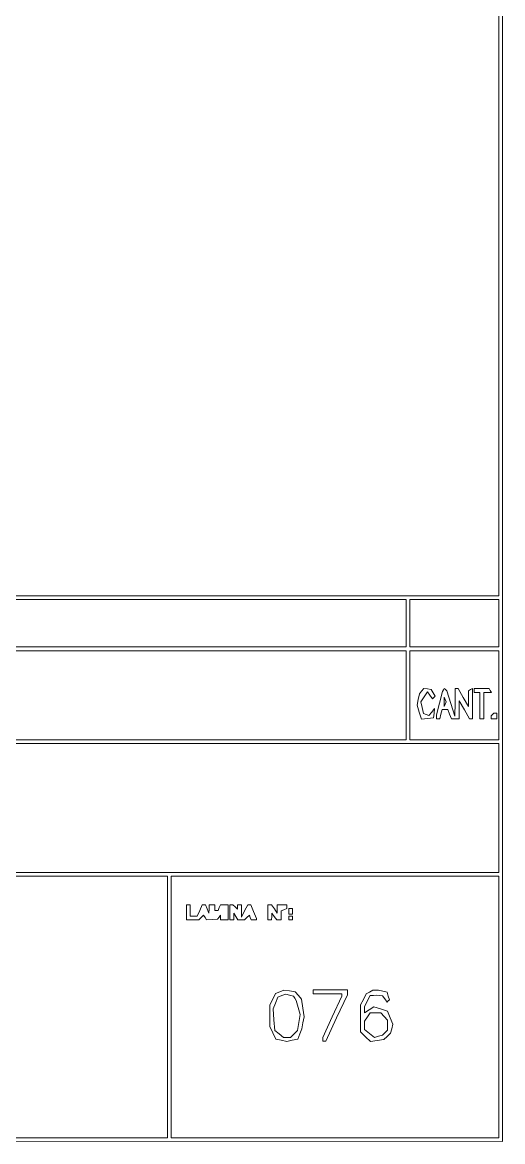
# Paper-space layout 'AN-20-DGE-076' of a CAD drawing. Header units: metres, sheet in millimetres. Extents: x 12 to 194, y 4 to 291.
# Drawn here: x 161.7 to 193.8, y 25.1 to 99.8 of the extents above; entities that cross this region are included whole.
import ezdxf

# ---------------------------------------------------------------- set-up
doc = ezdxf.new("R2010")
doc.units = ezdxf.units.M
doc.layers.add('DGE_CONTORNOS', color=7, linetype='Continuous', lineweight=0)
doc.layers.add('DGE_DATOS', color=7, linetype='Continuous', lineweight=0)

# ---------------------------------------------------------------- blocks, each defined once
blk = doc.blocks.new('LP_REF_DGE_MT_076')
at = {"layer": 'DGE_CONTORNOS'}
for points in [[(30.082, 270.091), (30.022, 269.933), (30.054, 147.569), (30.086, 25.205), (111.948, 25.174), (193.809, 25.142), (193.809, 147.696), (193.809, 270.249), (111.975, 270.249), (30.141, 270.249)], [(193.556, 165.782), (193.556, 61.567), (118.556, 61.567), (43.556, 61.567), (43.556, 165.782), (43.556, 269.996), (118.556, 269.996), (193.556, 269.996)], [(187.359, 59.733), (187.359, 58.152), (124.753, 58.152), (62.148, 58.152), (62.148, 59.733), (62.148, 61.314), (124.753, 61.314), (187.359, 61.314)], [(193.556, 59.733), (193.556, 58.152), (190.584, 58.152), (187.612, 58.152), (187.612, 59.733), (187.612, 61.314), (190.584, 61.314), (193.556, 61.314)], [(187.359, 54.927), (187.359, 51.955), (124.753, 51.955), (62.148, 51.955), (62.148, 54.927), (62.148, 57.899), (124.753, 57.899), (187.359, 57.899)], [(193.556, 54.927), (193.556, 51.955), (190.584, 51.955), (187.612, 51.955), (187.612, 54.927), (187.612, 57.899), (190.584, 57.899), (193.556, 57.899)], [(188.392, 55.205), (188.246, 55.029), (188.168, 54.642), (188.091, 54.254), (188.243, 53.793), (188.395, 53.332), (188.794, 53.37), (189.193, 53.409), (189.228, 53.725), (189.264, 54.042), (189.076, 53.804), (188.889, 53.567), (188.705, 53.638), (188.521, 53.708), (188.435, 54.101), (188.349, 54.494), (188.567, 54.827), (188.785, 55.16), (188.956, 54.926), (189.127, 54.692), (189.219, 54.784), (189.31, 54.876), (189.176, 55.091), (189.041, 55.306), (188.79, 55.344), (188.538, 55.382)], [(189.849, 55.282), (189.785, 55.177), (189.584, 54.402), (189.383, 53.626), (189.383, 53.486), (189.383, 53.346), (189.495, 53.346), (189.608, 53.346), (189.688, 53.662), (189.767, 53.978), (189.957, 53.978), (190.148, 53.978), (190.268, 53.662), (190.388, 53.346), (190.644, 53.346), (190.9, 53.346), (190.904, 53.947), (190.908, 54.547), (191.252, 53.947), (191.596, 53.347), (191.691, 53.346), (191.786, 53.346), (191.786, 54.365), (191.786, 55.384), (191.659, 55.306), (191.533, 55.228), (191.529, 54.698), (191.526, 54.168), (191.181, 54.768), (190.837, 55.368), (190.742, 55.369), (190.647, 55.37), (190.634, 54.453), (190.621, 53.536), (190.35, 54.381), (190.078, 55.226), (189.996, 55.306), (189.914, 55.386)], [(191.912, 55.243), (191.912, 55.117), (192.102, 55.117), (192.292, 55.117), (192.292, 54.231), (192.292, 53.346), (192.418, 53.346), (192.545, 53.346), (192.545, 54.231), (192.545, 55.117), (192.805, 55.117), (193.065, 55.117), (192.987, 55.243), (192.909, 55.37), (192.411, 55.37), (191.912, 55.37)], [(189.972, 54.326), (189.909, 54.168), (189.909, 54.484), (189.909, 54.8), (189.972, 54.642), (190.036, 54.484)], [(193.135, 53.641), (193.05, 53.557), (193.05, 53.451), (193.05, 53.346), (193.24, 53.346), (193.43, 53.346), (193.43, 53.536), (193.43, 53.725), (193.325, 53.725), (193.219, 53.725)], [(193.556, 47.402), (193.556, 43.102), (118.556, 43.102), (43.556, 43.102), (43.556, 47.402), (43.556, 51.702), (118.556, 51.702), (193.556, 51.702)], [(171.423, 34.122), (171.423, 25.395), (120.769, 25.395), (70.116, 25.395), (70.116, 34.122), (70.116, 42.849), (120.769, 42.849), (171.423, 42.849)], [(193.556, 34.122), (193.556, 25.395), (182.616, 25.395), (171.676, 25.395), (171.676, 34.122), (171.676, 42.849), (182.616, 42.849), (193.556, 42.849)], [(172.688, 40.446), (172.688, 39.94), (173.105, 39.94), (173.523, 39.94), (173.68, 40.097), (173.837, 40.254), (173.934, 40.096), (174.031, 39.939), (174.403, 39.965), (174.775, 39.992), (174.868, 40.124), (174.961, 40.256), (174.962, 40.098), (174.964, 39.94), (175.217, 39.94), (175.47, 39.94), (175.47, 40.446), (175.47, 40.951), (175.213, 40.951), (174.956, 40.951), (174.884, 40.762), (174.811, 40.572), (174.698, 40.572), (174.585, 40.572), (174.585, 40.762), (174.585, 40.951), (174.395, 40.951), (174.206, 40.951), (174.198, 40.667), (174.19, 40.382), (174.075, 40.667), (173.961, 40.951), (173.846, 40.951), (173.73, 40.951), (173.573, 40.572), (173.416, 40.193), (173.178, 40.193), (172.941, 40.193), (172.941, 40.572), (172.941, 40.951), (172.814, 40.951), (172.688, 40.951)], [(175.597, 40.446), (175.597, 39.94), (175.723, 39.94), (175.85, 39.94), (175.854, 40.161), (175.857, 40.382), (175.986, 40.161), (176.115, 39.94), (176.337, 39.94), (176.558, 39.94), (176.726, 40.098), (176.893, 40.256), (176.951, 40.098), (177.009, 39.94), (177.188, 39.94), (177.367, 39.94), (177.367, 39.987), (177.367, 40.035), (177.176, 40.493), (176.985, 40.951), (176.883, 40.951), (176.781, 40.951), (176.576, 40.54), (176.372, 40.129), (176.364, 40.54), (176.356, 40.951), (176.229, 40.951), (176.103, 40.951), (176.103, 40.8), (176.103, 40.648), (175.951, 40.8), (175.799, 40.951), (175.698, 40.951), (175.597, 40.951)], [(178.126, 40.446), (178.126, 39.94), (178.253, 39.94), (178.379, 39.94), (178.383, 40.161), (178.387, 40.382), (178.555, 40.161), (178.723, 39.94), (178.868, 39.94), (179.012, 39.94), (179.012, 40.242), (179.012, 40.545), (179.201, 40.618), (179.391, 40.691), (179.391, 40.821), (179.391, 40.951), (179.075, 40.951), (178.759, 40.951), (178.759, 40.67), (178.759, 40.389), (178.562, 40.67), (178.365, 40.951), (178.246, 40.951), (178.126, 40.951)], [(179.518, 40.509), (179.518, 40.319), (179.644, 40.319), (179.771, 40.319), (179.771, 40.509), (179.771, 40.699), (179.644, 40.699), (179.518, 40.699)], [(179.518, 40.066), (179.518, 39.94), (179.644, 39.94), (179.771, 39.94), (179.771, 40.066), (179.771, 40.193), (179.644, 40.193), (179.518, 40.193)], [(178.923, 35.137), (178.645, 35.02), (178.449, 34.641), (178.253, 34.261), (178.253, 33.546), (178.253, 32.832), (178.453, 32.41), (178.654, 31.987), (179.022, 31.906), (179.391, 31.825), (179.758, 31.906), (180.125, 31.986), (180.256, 32.327), (180.387, 32.667), (180.467, 33.072), (180.547, 33.477), (180.46, 34.057), (180.373, 34.637), (180.167, 34.885), (179.96, 35.133), (179.581, 35.193), (179.201, 35.254)], [(181.162, 35.134), (181.162, 35.007), (182.11, 35.007), (183.059, 35.007), (183.059, 34.925), (183.059, 34.843), (182.427, 33.465), (181.794, 32.087), (181.794, 31.966), (181.794, 31.845), (181.896, 31.845), (181.997, 31.845), (182.719, 33.395), (183.441, 34.944), (183.439, 35.102), (183.438, 35.26), (182.3, 35.26), (181.162, 35.26)], [(184.924, 35.124), (184.703, 34.995), (184.513, 34.628), (184.324, 34.261), (184.324, 33.364), (184.324, 32.466), (184.649, 32.141), (184.975, 31.815), (185.424, 31.888), (185.873, 31.961), (186.099, 32.165), (186.325, 32.37), (186.401, 32.676), (186.478, 32.981), (186.298, 33.411), (186.119, 33.841), (185.659, 33.993), (185.199, 34.145), (184.888, 33.941), (184.577, 33.737), (184.577, 33.935), (184.577, 34.134), (184.77, 34.508), (184.963, 34.881), (185.181, 34.896), (185.399, 34.911), (185.588, 34.887), (185.778, 34.863), (185.935, 34.66), (186.092, 34.456), (186.168, 34.533), (186.244, 34.609), (186.165, 34.857), (186.086, 35.106), (185.806, 35.181), (185.525, 35.257), (185.335, 35.255), (185.146, 35.252)], [(179.929, 34.706), (180.024, 34.564), (180.153, 34.098), (180.282, 33.632), (180.197, 33.099), (180.111, 32.566), (179.878, 32.332), (179.644, 32.098), (179.405, 32.098), (179.166, 32.098), (178.88, 32.33), (178.593, 32.562), (178.534, 33.278), (178.475, 33.994), (178.637, 34.386), (178.799, 34.777), (179.063, 34.883), (179.328, 34.989), (179.581, 34.918), (179.834, 34.847)], [(185.901, 33.494), (186.126, 33.245), (186.126, 32.913), (186.126, 32.582), (185.952, 32.417), (185.778, 32.252), (185.513, 32.173), (185.249, 32.094), (184.913, 32.358), (184.577, 32.623), (184.577, 32.901), (184.577, 33.18), (184.773, 33.461), (184.97, 33.742), (185.323, 33.742), (185.676, 33.742)]]:
    blk.add_lwpolyline(points, close=True, dxfattribs=at)

psp = doc.layouts.new('AN-20-DGE-076')

# ---------------------------------------------------------------- block references
at = {"layer": 'DGE_DATOS'}
psp.add_blockref('LP_REF_DGE_MT_076', (0, 0), dxfattribs=at)

doc.saveas('drawing.dxf')
